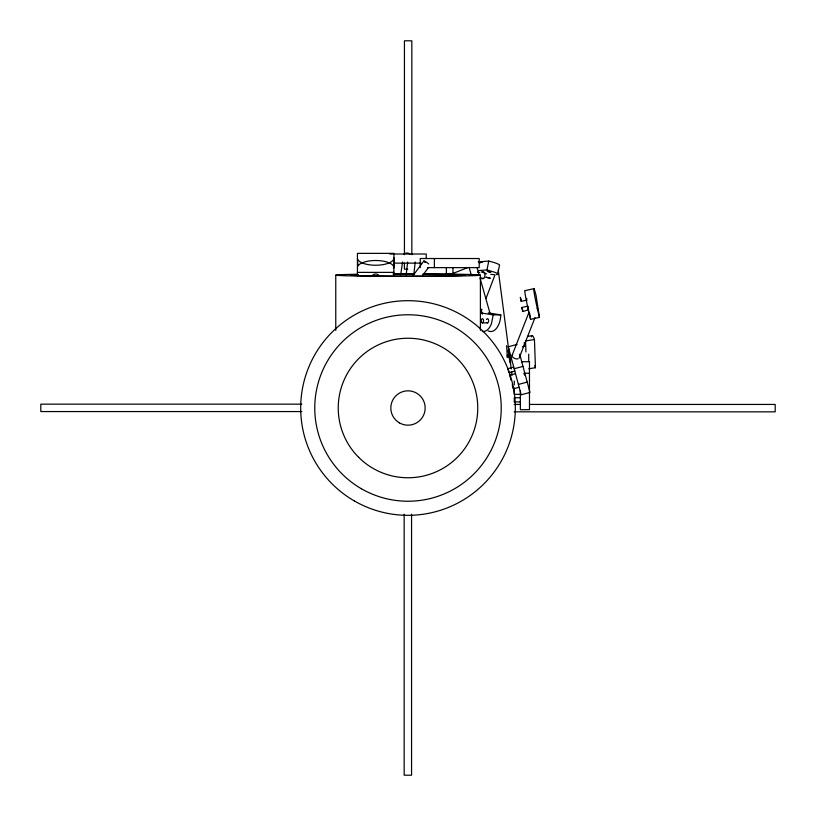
<?xml version="1.0" encoding="UTF-8"?>
<svg xmlns="http://www.w3.org/2000/svg" width="816" height="816" viewBox="0 0 816 816"><rect width="100%" height="100%" fill="white"/><g stroke="black" fill="none" stroke-linecap="round" stroke-linejoin="round"><path stroke-width="1.22" d="M508.225 351.043L509.419 356.714L508.225 351.043L508.592 348.177M480.4 278.134C486.764 281.632 485.897 268.79 481.236 272.095M406.174 274.951L407.653 262.038M413.804 274.564L415.232 262.058M488.192 330.919A18.238 10.078 -90 0 0 500.83 314.884L493.231 314.884L491.446 323.748A18.238 10.078 -90 0 1 482.317 331.469M400.697 274.747L402.604 261.956M478.788 270.575L486.958 269.943L488.764 261.069A18.238 2.081 11.5 0 1 499.453 265.465L497.648 274.339M393.853 267.934L394.414 266.026L393.893 257.672M480.583 312.701L481.94 309.152M485.999 298.493L495.016 274.798M512.234 354.96L529.115 311.998M519.058 358.204L535.031 317.557M522.362 346.78L524.8 346.28L524.229 342.485M412.672 276.053L423.902 261.008M422.504 275.573L428.502 267.546M449.738 274.676L467.476 267.73M479.298 263.109L481.664 262.181A3.794 1.499 68.6 0 1 482.491 262.201M521.047 300.104L520.343 297.32L521.21 301.379L527.146 300.064M527.86 306.153L521.903 307.479L522.322 309.774L522.791 311.498L528.707 309.764M522.791 311.498L522.709 310.702M517.099 344.413L508.297 346.769L521.169 394.801L529.972 392.435L519.721 354.175M513.743 367.088L507.868 368.659L508.949 372.677L514.814 371.096M514.182 368.75L522.995 366.384M515.518 373.708L509.643 375.278L510.286 377.665M518.395 384.438L527.197 382.082M519.16 387.294L513.284 388.865L512.203 384.826M484.877 272.717L482.582 272.462M533.95 288.66L525.055 290.629A18.238 0.887 77.5 0 0 528.523 310.876L530.584 319.342L539.478 317.373L536.03 295.31A18.238 0.887 77.5 0 0 534.092 292.363A18.238 0.887 77.5 0 0 539.478 317.373M527.462 336.427L531.92 335.723M528.768 368.771L535.449 367.73L534.449 339.538L525.535 340.935L525.932 351.961M478.258 261.885L488.764 261.069M389.762 254.011L426.238 254.011L426.238 258.57M393.536 263.129L421.209 263.129M427.727 267.638L479.216 267.638L479.216 258.519L420.25 258.519L420.25 267.638M407.735 269.198L404.41 269.198L404.41 263.129M498.239 270.065L511.224 368.954M357.428 272.371L393.893 272.371M490.916 272.248L487.264 271.34L490.059 272.156M482.307 322.881L487.376 322.881M508.674 354.827L509.439 354.827M521.495 361.723L529.472 361.723L529.472 409.693L520.353 409.693L520.353 390.67M523.78 373.218L529.472 373.218M520.353 394.322L514.274 394.322L514.274 387.886M520.353 397.749L514.274 397.749L514.274 401.635M514.274 401.911L520.353 401.911M301.777 404.165L40.8 404.165L40.8 411.56L301.777 411.56M514.223 404.44L520.588 404.44M529.502 404.44L775.2 404.44L775.2 411.835L514.223 411.835M480.053 277.726L483.684 278.572M524.739 346.402L524.229 345.117M488.284 312.905L500.83 314.884M480.685 312.905L493.231 314.884M477.442 272.085L479.645 272.524M486.958 269.943L494.241 272.085A18.238 2.081 11.5 0 1 496.393 274.625M521.924 307.469L522.628 310.233M508.266 357.071L507.358 354.827L507.358 357.52L506.593 345.688M509.633 360.437L510.541 362.681M477.105 267.781L479.145 274.992M480.165 278.593L490.039 313.436M469.098 267.342L471.138 274.543M481.012 309.386L482.368 314.191M510.51 378.502L510.938 380.113M526.667 298.33L526.789 298.85M528.37 308.968L527.84 306.306M521.128 300.574L521.24 301.369M529.625 313.222L530.584 319.342M511.54 371.464L512.02 375.217M357.49 259.743L357.785 264.517M528.717 354.134L528.717 361.57M514.274 380.99L514.274 384.887M510.541 356.714L510.541 363.548L508.898 356.714L508.898 350.941M480.4 275.125L480.4 330.449M452.962 267.638L452.962 273.717L446.352 273.717L446.352 267.638M434.387 258.519L434.387 267.638M411.835 254.674L411.835 40.8L404.44 40.8L404.44 254.674M411.56 514.223L411.56 775.2L404.165 775.2L404.165 514.223M393.893 266.516L393.893 253.368L357.428 253.368L357.428 266.516M393.893 275.971L393.893 267.617A18.238 7.13 0 0 0 375.666 260.498A18.238 7.13 0 0 0 357.428 267.617L357.428 275.971M335.764 275.125L335.764 330.449M425.146 262.548A3.794 0.571 36.7 0 1 424.565 261.997M424.147 261.538A3.794 0.571 36.7 0 1 425.024 261.334A3.794 0.571 36.7 0 1 428.747 263.996M486.53 319.597A2.091 1.153 -90 0 1 488.05 318.985A2.091 1.153 -90 0 1 488.529 321.677A2.091 1.153 -90 0 1 487.081 322.759M518.007 358.846A3.794 2.05 21.5 0 1 513.233 357.551A3.794 2.05 21.5 0 1 512.662 354.572M537.091 308.295A3.794 2.05 21.5 0 1 537.907 309.519M524.168 374.156A3.794 3.794 0 0 1 524.535 375.085M535.449 367.73A18.238 2.621 81.1 0 1 534.786 365.558M531.42 336.865A18.238 2.621 81.1 0 1 534.449 339.538M494.027 274.625A18.238 2.081 11.5 0 1 490.691 274.339M486.622 273.799A18.238 2.081 11.5 0 1 484.408 273.431M403.991 254.347A3.794 2.938 8.5 0 1 409.928 254.021M371.974 276.328A3.794 3.07 0 0 1 375.595 274.003A3.794 3.07 0 0 1 379.318 276.226M393.893 258.121A18.238 7.13 0 0 1 375.666 265.241A18.238 7.13 0 0 1 357.428 258.121M423.218 273.911A72.318 1.244 0 0 1 474.616 275.614A72.318 1.244 0 0 1 367.567 276.155A72.318 1.244 0 0 1 357 274.247M393.108 273.911A72.318 1.244 0 0 1 414.446 273.89M423.014 274.166A57.446 0.989 0 0 1 462.04 275.461A57.446 0.989 0 0 1 383.744 276.012A57.446 0.989 0 0 1 358.367 274.625M393.281 274.166A57.446 0.989 0 0 1 414.395 274.145M486.061 277.256L490.12 278.134L486.061 277.256M483.358 321.994A2.091 1.153 -90 0 0 482.511 318.719A2.091 1.153 -90 0 0 481.369 321.677A2.091 1.153 -90 0 0 483.358 321.994M354.338 500.942A107.324 107.324 0 0 0 515.324 408A107.324 107.324 0 0 0 354.338 315.058A107.324 107.324 0 0 0 354.338 500.942M361.386 488.743A93.228 93.228 0 0 0 501.228 408A93.228 93.228 0 0 0 361.386 327.257A93.228 93.228 0 0 0 361.386 488.743M358.673 457.327A69.758 69.758 0 0 0 475.381 426.054A69.758 69.758 0 0 0 389.946 340.619A69.758 69.758 0 0 0 358.673 457.327M399.412 422.872A17.167 17.167 0 0 0 425.167 408A17.167 17.167 0 0 0 399.412 393.128A17.167 17.167 0 0 0 399.412 422.872"/></g></svg>
